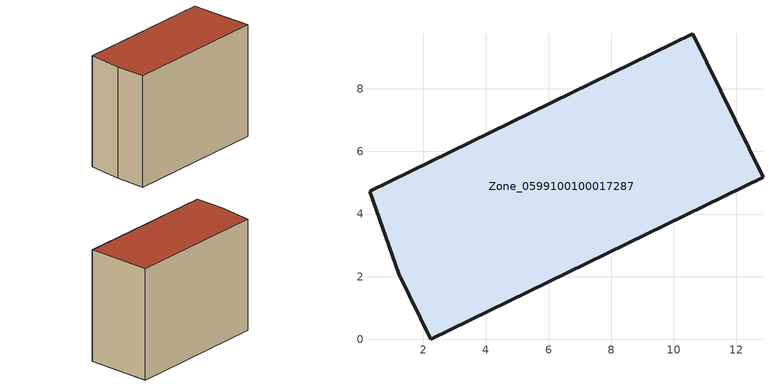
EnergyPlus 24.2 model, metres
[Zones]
Zone_0599100100017287
 floor ground (C_G): 0.29,4.73 10.61,9.76 12.85,5.17 2.24,0 1.22,2.1 z0
 wall outside (C_F): 2.24,0 12.85,5.17 10.61,9.76 0.29,4.73 1.22,2.1 2.24,0 z0:8.93
 roof outside (C_R): 12.85,5.17 10.61,9.76 0.29,4.73 1.22,2.1 2.24,0 z8.93
[BUILDING]
Pand.0599100100017287: North Axis=0; Terrain=City; Loads Convergence Tolerance Value=0.04; Temperature Convergence Tolerance Value=0.4; Solar Distribution=FullExterior; Maximum Number of Warmup Days=25; Minimum Number of Warmup Days=1
[Site:Location]
Rotterdam.The.Hague.AP_ZH_NLD Design_Conditions: Latitude=51.96; Longitude=4.45; Time Zone=1; Elevation=-4.5
[SITE:GROUNDTEMPERATURE:BUILDINGSURFACE]
18, 18, 18, 18, 18, 18, 18, 18, 18, 18, 18, 18
[MATERIAL] Thermal Absorptance=0.9; Solar Absorptance=0.7; Visible Absorptance=0.7
Name | Roughness | Thickness | Conductivity | Density | Specific Heat
G.TI.2015-2018 | MediumSmooth | 0.15 | 0.0428571 | 540 | 1210
F.TI.2015-2018 | Rough | 0.3 | 0.0666667 | 1920 | 840
R.TI.2015-2018 | MediumRough | 0.2 | 0.0333333 | 1500 | 1000
[CONSTRUCTION]
C_G: G.TI.2015-2018
C_F: F.TI.2015-2018
C_R: R.TI.2015-2018
[ZONE]
Zone_0599100100017287: Type=1; Multiplier=1; Ceiling Height=Autocalculate; Volume=Autocalculate; Floor Area=autocalculate; Part of Total Floor Area=Yes
[ZONEINFILTRATION:DESIGNFLOWRATE]
Infil_Zone_0599100100017287: Zone or ZoneList or Space or SpaceList=Zone_0599100100017287; Schedule=AlwaysOn; Design Flow Rate Calculation Method=Flow/Area; Flow Rate per Floor Area=0.0015; Constant Term Coefficient=1; Temperature Term Coefficient=0; Velocity Term Coefficient=0; Velocity Squared Term Coefficient=0
[HVACTEMPLATE:ZONE:IDEALLOADSAIRSYSTEM]
Zone_0599100100017287: Maximum Heating Supply Air Temperature=50; Minimum Cooling Supply Air Temperature=13; Maximum Heating Supply Air Humidity Ratio=0.0156; Minimum Cooling Supply Air Humidity Ratio=0.0077; Heating Limit=NoLimit; Cooling Limit=NoLimit; Dehumidification Control Type=ConstantSensibleHeatRatio; Cooling Sensible Heat Ratio=0.7; Dehumidification Setpoint=60; Humidification Control Type=None; Humidification Setpoint=30; Outdoor Air Method=None; Outdoor Air Flow Rate per Person=0.00944; Outdoor Air Flow Rate per Zone Floor Area=0; Outdoor Air Flow Rate per Zone=0; Demand Controlled Ventilation Type=None; Outdoor Air Economizer Type=NoEconomizer; Heat Recovery Type=None; Sensible Heat Recovery Effectiveness=0.7; Latent Heat Recovery Effectiveness=0.65
[ZONECONTROL:THERMOSTAT]
ThermostatControl_Zone_0599100100017287: Zone or ZoneList=Zone_0599100100017287; Control Type Schedule=DualSetpointControlType; Control 1=Thermostat_Zone_0599100100017287; Temperature Difference Between Cutout And Setpoint=0
[THERMOSTATSETPOINT:DUALSETPOINT]
Thermostat_Zone_0599100100017287: Heating Setpoint Temperature Schedule=HeatingSetpoint_Zone_0599100100017287; Cooling Setpoint Temperature Schedule=CoolingSetpoint_Zone_0599100100017287
[SCHEDULE:COMPACT]
HeatingSetpoint_Zone_0599100100017287: Through: 12/31, For: AllDays, Until: 24:00, 21
CoolingSetpoint_Zone_0599100100017287: Through: 12/31, For: AllDays, Until: 24:00, 24
DualSetpointControlType: Through: 12/31, For: AllDays, Until: 24:00, 4
AlwaysOn: Through: 12/31, For: AllDays, Until: 24:00, 1
